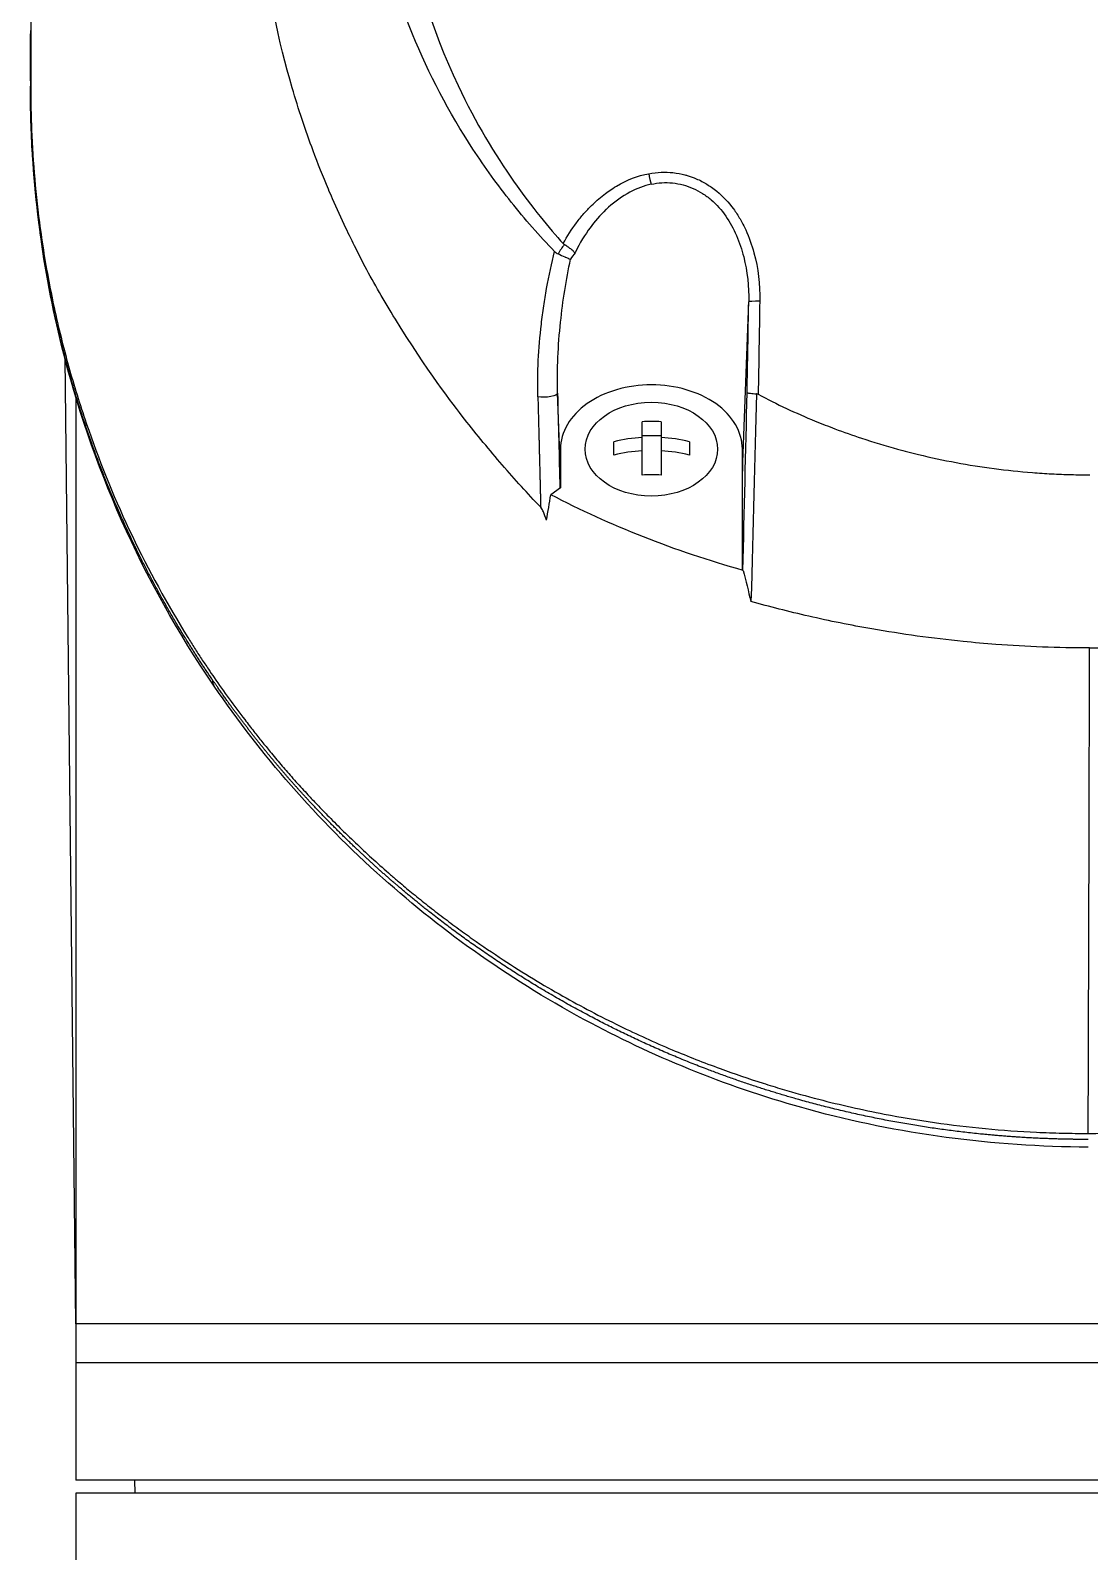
# Model space of a CAD drawing. Header units: millimetres. Extents: x 0 to 4378, y 0 to 2376.
# Drawn here: x 2173.9 to 2214.7, y 1531.2 to 1589.7 of the extents above; entities that cross this region are included whole.
import ezdxf

# ---------------------------------------------------------------- set-up
doc = ezdxf.new("R2010")
doc.units = ezdxf.units.MM
doc.header["$LTSCALE"] = 0.2

# ---------------------------------------------------------------- blocks, each defined once
blk = doc.blocks.new('Blk$A3R2-0W24J')
for p, q in [((-40.743, 987.295), (-40.743, 987.134)), ((-40.743, 987.248), (-40.743, 987.087)), ((-40.731, 986.774), (-40.731, 986.935)), ((-40.744, 985.46), (-40.744, 985.299)), ((-40.731, 985.224), (-40.731, 985.226)), ((-40.704, 983.604), (-40.704, 983.603)), ((-18.522, 981.252), (-18.522, 981.253)), ((-17.699, 981.22), (-17.699, 981.22)), ((-18.388, 980.749), (-18.388, 980.749)), ((-20.031, 978.335), (-20.031, 978.335)), ((-13.356, 970.495), (-13.115, 977.008)), ((-21.168, 975.353), (-21.168, 975.354)), ((-39.421, 974.845), (-39.006, 937.7)), ((-20.473, 974.066), (-20.473, 974.066)), ((-20.356, 970.496), (-20.468, 973.498)), ((-39, 973.424), (-39, 973.424)), ((-39, 973.35), (-39, 931.7)), ((-17.211, 970.35), (-17.211, 972.401)), ((-16.486, 972.401), (-16.486, 970.35)), ((-17.211, 971.874), (-16.486, 971.874)), ((-18.298, 971.119), (-18.298, 971.632)), ((-15.398, 971.632), (-15.398, 971.119)), ((-13.356, 971.344), (-13.356, 970.495)), ((-13.356, 966.711), (-13.356, 971.344)), ((-13.356, 966.711), (-13.356, 970.495)), ((-20.356, 969.855), (-20.726, 969.59)), ((-13.33, 966.681), (-13.356, 966.711)), ((-13.027, 965.487), (-13.027, 965.488)), ((39.006, 937.7), (-39.006, 937.7)), ((39, 936.2), (-39, 936.2)), ((39, 931.7), (-39, 931.7)), ((-36.713, 931.2), (-36.721, 931.7)), ((39, 931.2), (-39, 931.2)), ((-39, 931.2), (-39, 702.181))]:
    blk.add_line(p, q)
for radius, start, end in [(18.192, 195.59504, 195.59592), (24.151, 208.56266, 208.56582), (24.151, 212.07357, 212.07379)]:
    blk.add_arc((0, 986.2), radius, start, end)
for centre, major_axis, ratio, start_param, end_param in [((-39.743, 986.814), (-1, 0), 0.707104, 6.126132, 6.283296), ((-39.737, 984.651), (-1, -0.019), 0.707481, 6.145811, 6.270019), ((-16.864, 981.878), (-0.093, 0.491), 0.171988, 1.413102, 2.313926), ((-17.731, 976.978), (1.063, 3.535), 0.885629, 1.174245, 1.292795), ((-16.572, 976.637), (-3.863, 0.902), 0.946364, 5.882461, 5.960877), ((-12.615, 976.998), (-0.5, 0.009), 0.072109, 4.863089, 6.264635), ((-16.89, 982.662), (4.332, 194.896), 0.020112, 4.630787, 4.66595), ((-16.848, 969.385), (-4.281, 0), 0.707107, 4.627603, 4.797175), ((-16.848, 968.616), (-4.505, 0), 0.707107, 4.792943, 5.040089), ((-16.848, 968.616), (-4.505, 0), 0.707107, 4.384689, 4.631835), ((-16.848, 968.103), (4.505, 0), 0.707107, 1.65135, 1.898497), ((-16.848, 968.103), (4.505, 0), 0.707107, 1.243096, 1.490243), ((-16.848, 967.334), (4.281, 0), 0.707107, 1.486011, 1.655582), ((-249.527, 850.429), (-189.863, -272.948), 0.495892, 2.324686, 2.328383), ((-32.848, 962.791), (-0.826, -0.564), 0.63566, 5.872724, 6.283191)]:
    blk.add_ellipse(centre, major_axis=major_axis, ratio=ratio, start_param=start_param, end_param=end_param)
blk.add_ellipse((-16.859, 971.344), major_axis=(2.55, 0), ratio=0.707097)
for points, knots in [([(-21.116, 969.112), (-21.626, 969.646), (-22.095, 970.163), (-23.074, 971.297), (-23.575, 971.896), (-24.501, 973.079), (-25.497, 974.391), (-27.14, 977.052), (-27.524, 977.712), (-27.992, 978.601), (-28.114, 978.841), (-28.356, 979.326), (-28.486, 979.591), (-28.785, 980.218), (-28.96, 980.598), (-29.179, 981.1), (-29.235, 981.229), (-29.489, 981.831), (-29.685, 982.324), (-30.166, 983.613), (-30.435, 984.419), (-31.714, 988.8), (-32.401, 993.246), (-31.75, 998.537), (-31.715, 998.794), (-31.638, 999.324), (-31.596, 999.588), (-31.509, 1000.101), (-31.463, 1000.354), (-31.22, 1001.611), (-30.976, 1002.602), (-30.536, 1004.074), (-30.376, 1004.563), (-29.508, 1007.015), (-28.615, 1008.914), (-27.265, 1011.162), (-26.987, 1011.599), (-24.346, 1015.545), (-21.31, 1018.558), (-15.568, 1022.401), (-13.191, 1023.614), (-9.442, 1025.005), (-8.166, 1025.393), (-5.586, 1026.017), (-4.261, 1026.255), (-2.933, 1026.4)], [0, 0, 0, 0, 0.224226, 0.224226, 0.438481, 0.438481, 0.643813, 0.643813, 0.718212, 0.718212, 0.74576, 0.74576, 0.776284, 0.776284, 0.820204, 0.820204, 0.834927, 0.834927, 0.896521, 0.896521, 0.995652, 0.995652, 1.428405, 1.428405, 1.450296, 1.450296, 1.471663, 1.471663, 1.492327, 1.492327, 1.574835, 1.574835, 1.616316, 1.616316, 1.784634, 1.784634, 1.826029, 1.826029, 2.164003, 2.164003, 2.373598, 2.373598, 2.479923, 2.479923, 2.586935, 2.586935, 2.586935, 2.586935]), ([(-13.381, 1025.246), (-13.998, 1025.034), (-14.607, 1024.809), (-15.869, 1024.308), (-16.518, 1024.03), (-17.882, 1023.406), (-18.593, 1023.054), (-21.136, 1021.706), (-22.859, 1020.609), (-24.878, 1019.112), (-25.292, 1018.793), (-26.628, 1017.719), (-27.511, 1016.942), (-29.245, 1015.282), (-30.089, 1014.394), (-31.29, 1013.013), (-31.686, 1012.535), (-32.465, 1011.552), (-32.847, 1011.045), (-33.595, 1010.003), (-33.96, 1009.466), (-35.055, 1007.774), (-35.73, 1006.599), (-36.656, 1004.789), (-36.956, 1004.164), (-37.531, 1002.878), (-37.806, 1002.218), (-38.327, 1000.864), (-38.572, 1000.169), (-38.912, 999.116), (-39.021, 998.759), (-39.344, 997.656), (-39.539, 996.907), (-40.087, 994.527), (-40.357, 992.884), (-40.566, 990.837), (-40.6, 990.435), (-40.668, 989.496), (-40.695, 988.958), (-40.722, 988.066), (-40.728, 987.74), (-40.73, 987.306), (-40.731, 987.243), (-40.731, 987.104), (-40.731, 987.032), (-40.731, 986.707), (-40.73, 986.512), (-40.73, 986.159), (-40.73, 986.063), (-40.731, 985.777), (-40.731, 985.631), (-40.731, 985.322), (-40.731, 985.17), (-40.73, 984.917), (-40.729, 984.816), (-40.727, 984.626), (-40.725, 984.545), (-40.722, 984.348), (-40.719, 984.241), (-40.714, 984.043), (-40.711, 983.953), (-40.665, 982.598), (-40.562, 981.333), (-40.293, 979.265), (-40.163, 978.46), (-39.86, 976.891), (-39.689, 976.125), (-39.401, 974.994), (-39.302, 974.627), (-38.987, 973.526), (-38.756, 972.795), (-37.548, 969.334), (-36.282, 966.663), (-34.603, 963.966), (-34.516, 963.829), (-34.342, 963.556), (-34.254, 963.42), (-34.076, 963.15), (-33.986, 963.015), (-33.824, 962.774), (-33.751, 962.667), (-33.302, 962.016), (-32.907, 961.474), (-32.383, 960.79), (-32.266, 960.639), (-32.046, 960.359), (-31.942, 960.229), (-31.733, 959.969), (-31.627, 959.839), (-31.383, 959.544), (-31.245, 959.38), (-30.972, 959.06), (-30.838, 958.905), (-30.548, 958.576), (-30.393, 958.404), (-30.163, 958.153), (-30.091, 958.075), (-29.914, 957.885), (-29.808, 957.773), (-29.578, 957.532), (-29.453, 957.402), (-29.144, 957.087), (-28.959, 956.902), (-28.573, 956.522), (-28.372, 956.328), (-27.754, 955.744), (-27.329, 955.359), (-26.789, 954.891), (-26.686, 954.802), (-26.417, 954.574), (-26.251, 954.435), (-25.903, 954.149), (-25.722, 954.003), (-25.343, 953.703), (-25.145, 953.548), (-24.745, 953.243), (-24.544, 953.093), (-24.145, 952.8), (-23.948, 952.658), (-23.359, 952.242), (-22.962, 951.972), (-22.177, 951.458), (-21.79, 951.213), (-21.026, 950.749), (-20.65, 950.529), (-19.559, 949.913), (-18.828, 949.529), (-17.418, 948.843), (-16.743, 948.536), (-15.452, 947.992), (-14.839, 947.751), (-13.67, 947.325), (-13.119, 947.136), (-12.315, 946.881), (-12.069, 946.805), (-11.358, 946.594), (-10.889, 946.464), (-9.588, 946.127), (-8.749, 945.938), (-6.621, 945.528), (-5.325, 945.341), (-3.358, 945.153), (-2.7, 945.106), (-1.711, 945.059), (-1.378, 945.048), (-0.715, 945.032), (-0.388, 945.029), (-0.057, 945.029)], [-18.65667, -18.65667, -18.65667, -18.65667, -18.308332, -18.308332, -17.924512, -17.924512, -17.485993, -17.485993, -16.316696, -16.316696, -16.006668, -16.006668, -15.296307, -15.296307, -14.534305, -14.534305, -14.139555, -14.139555, -13.730091, -13.730091, -13.30546, -13.30546, -12.401825, -12.401825, -11.929878, -11.929878, -11.437802, -11.437802, -10.9252, -10.9252, -10.663362, -10.663362, -10.117833, -10.117833, -8.934625, -8.934625, -8.645977, -8.645977, -8.260408, -8.260408, -8.006475, -8.006475, -7.961161, -7.961161, -7.91407, -7.91407, -7.778509, -7.778509, -7.724161, -7.724161, -7.666804, -7.666804, -7.602838, -7.602838, -7.565627, -7.565627, -7.532521, -7.532521, -7.488032, -7.488032, -7.450837, -7.450837, -6.924212, -6.924212, -6.587553, -6.587553, -6.265466, -6.265466, -6.109966, -6.109966, -5.79866, -5.79866, -4.627003, -4.627003, -4.564096, -4.564096, -4.501625, -4.501625, -4.439084, -4.439084, -4.389917, -4.389917, -4.135415, -4.135415, -4.06302, -4.06302, -4.00074, -4.00074, -3.938004, -3.938004, -3.858125, -3.858125, -3.782258, -3.782258, -3.697501, -3.697501, -3.658476, -3.658476, -3.601749, -3.601749, -3.53559, -3.53559, -3.439968, -3.439968, -3.337887, -3.337887, -3.131131, -3.131131, -3.082568, -3.082568, -3.005474, -3.005474, -2.922888, -2.922888, -2.834293, -2.834293, -2.74619, -2.74619, -2.661641, -2.661641, -2.496608, -2.496608, -2.34096, -2.34096, -2.194458, -2.194458, -1.921626, -1.921626, -1.681164, -1.681164, -1.470918, -1.470918, -1.287493, -1.287493, -1.207074, -1.207074, -1.056347, -1.056347, -0.792008, -0.792008, -0.395398, -0.395398, -0.197631, -0.197631, -0.099394, -0.099394, 0, 0, 0, 0]), ([(-20.581, 978.945), (-21.167, 979.551), (-21.725, 980.188), (-22.772, 981.502), (-23.264, 982.183), (-24.638, 984.287), (-25.419, 985.771), (-26.472, 988.335), (-26.828, 989.385), (-27.191, 990.74), (-27.262, 991.029), (-27.361, 991.457), (-27.394, 991.604), (-27.576, 992.458), (-27.694, 993.169), (-27.831, 994.257), (-27.872, 994.645), (-27.936, 995.456), (-27.959, 995.872), (-27.985, 996.717), (-27.987, 997.149), (-27.97, 998.018), (-27.95, 998.453), (-27.889, 999.316), (-27.847, 999.746), (-27.58, 1001.92), (-27.185, 1003.628), (-26.486, 1005.68), (-26.342, 1006.072), (-25.869, 1007.268), (-25.508, 1008.061), (-24.707, 1009.613), (-24.265, 1010.373), (-23.549, 1011.475), (-23.304, 1011.832), (-22.797, 1012.535), (-22.535, 1012.879), (-21.999, 1013.551), (-21.72, 1013.884), (-21.147, 1014.536), (-20.844, 1014.862), (-20.405, 1015.316), (-20.262, 1015.46), (-17.851, 1017.839), (-15.19, 1019.683), (-11.896, 1021.221), (-11.527, 1021.384), (-10.501, 1021.812), (-9.837, 1022.06), (-8.16, 1022.619), (-7.133, 1022.9), (-5.569, 1023.236), (-5.045, 1023.334), (-3.992, 1023.5), (-3.464, 1023.569), (-2.933, 1023.623)], [0.00002, 0.00002, 0.00002, 0.00002, 0.259158, 0.259158, 0.518708, 0.518708, 1.038075, 1.038075, 1.384705, 1.384705, 1.477831, 1.477831, 1.526561, 1.526561, 1.759973, 1.759973, 1.890971, 1.890971, 2.029156, 2.029156, 2.171186, 2.171186, 2.316283, 2.316283, 2.460898, 2.460898, 3.049329, 3.049329, 3.189055, 3.189055, 3.478614, 3.478614, 3.769885, 3.769885, 3.913253, 3.913253, 4.056001, 4.056001, 4.19686, 4.19686, 4.341119, 4.341119, 4.411312, 4.411312, 5.498875, 5.498875, 5.634552, 5.634552, 5.872375, 5.872375, 6.229939, 6.229939, 6.408513, 6.408513, 6.587137, 6.587137, 6.587137, 6.587137]), ([(0.009, 1021.202), (-1.128, 1021.202), (-2.276, 1021.115), (-4.534, 1020.814), (-5.688, 1020.588), (-8.127, 1019.953), (-9.404, 1019.522), (-13.452, 1017.824), (-16.034, 1016.205), (-20.77, 1011.977), (-22.793, 1009.317), (-25.516, 1003.711), (-26.47, 1000.541), (-26.709, 995.347), (-26.63, 993.758), (-26.035, 989.818), (-25.328, 987.51), (-22.925, 982.437), (-21.315, 980.44), (-20.252, 979.248)], [-3.557548, -3.557548, -3.557548, -3.557548, -3.349945, -3.349945, -3.131371, -3.131371, -2.88131, -2.88131, -2.314192, -2.314192, -1.681115, -1.681115, -1.111984, -1.111984, -0.864569, -0.864569, -0.492008, -0.492008, -0.000015, -0.000015, -0.000015, -0.000015]), ([(-40.743, 987.248), (-40.743, 987.284), (-40.739, 987.321), (-40.73, 987.359), (-40.73, 987.359), (-40.73, 987.359), (-40.73, 987.36)], [0, 0, 0, 0, 0.125, 0.125, 0.125, 0.1261622, 0.1261622, 0.1261622, 0.1261622]), ([(-40.743, 986.986), (-40.743, 987.005), (-40.743, 987.024), (-40.743, 987.043), (-40.743, 987.058), (-40.743, 987.073), (-40.743, 987.087)], [0.7683, 0.7683, 0.7683, 0.7683, 0.8996816, 0.8996816, 0.8996816, 1, 1, 1, 1]), ([(-40.743, 985.939), (-40.743, 985.941), (-40.743, 985.943), (-40.743, 986.088), (-40.743, 986.231), (-40.743, 986.407), (-40.743, 986.439), (-40.743, 986.472)], [0.3284702, 0.3284702, 0.3284702, 0.3284702, 0.3329838, 0.3329838, 0.6621397, 0.6621397, 0.7379239, 0.7379239, 0.7379239, 0.7379239]), ([(-40.731, 986.07), (-40.731, 986.077), (-40.731, 986.085), (-40.731, 986.093), (-40.731, 986.112), (-40.731, 986.131), (-40.731, 986.151)], [0.48686638, 0.48686638, 0.48686638, 0.48686638, 0.499983, 0.499983, 0.499983, 0.533528, 0.533528, 0.533528, 0.533528]), ([(-40.744, 985.46), (-40.744, 985.332), (-40.743, 985.204), (-40.742, 985.076), (-40.742, 984.931), (-40.74, 984.787), (-40.737, 984.642)], [0.0576016, 0.0576016, 0.0576016, 0.0576016, 0.5016036, 0.5016036, 0.5016036, 1, 1, 1, 1]), ([(-40.725, 984.355), (-40.727, 984.5), (-40.729, 984.645), (-40.731, 984.935), (-40.731, 985.08), (-40.731, 985.224)], [0.000007, 0.000007, 0.000007, 0.000007, 0.4987592, 0.4987592, 1, 1, 1, 1]), ([(-0.057, 945.029), (3.152, 945.031), (6.318, 945.381), (12.4, 946.785), (15.238, 947.801), (20.492, 950.322), (22.9, 951.827), (27.174, 955.108), (29.084, 956.908), (34.125, 962.652), (36.565, 966.874), (39.821, 975.564), (40.654, 980.064), (40.725, 984.579)], [0, 0, 0, 0, 0.125, 0.125, 0.25, 0.25, 0.375, 0.375, 0.5, 0.5, 0.75, 0.75, 1, 1, 1, 1]), ([(-33.674, 962.227), (-36.481, 966.332), (-38.41, 970.78), (-40.276, 978.267), (-40.671, 981.311), (-40.725, 984.346)], [0.000003, 0.000003, 0.000003, 0.000003, 1.913117, 1.913117, 3.184666, 3.184666, 3.184666, 3.184666]), ([(-20.252, 979.248), (-20.095, 979.538), (-19.924, 979.805), (-19.74, 980.05), (-19.648, 980.172), (-19.554, 980.289), (-19.456, 980.401), (-19.408, 980.457), (-19.358, 980.511), (-19.308, 980.564), (-19.258, 980.617), (-19.233, 980.644), (-19.156, 980.719), (-19.086, 980.788), (-19.015, 980.855), (-18.943, 980.918), (-18.859, 980.992), (-18.773, 981.063), (-18.687, 981.129), (-18.528, 981.252), (-18.407, 981.338), (-18.201, 981.46), (-17.789, 981.704), (-17.373, 981.861), (-16.962, 981.939)], [0, 0, 0, 0, 0.25, 0.25, 0.25, 0.375, 0.375, 0.375, 0.4375, 0.4375, 0.4375, 0.5, 0.5, 0.5, 0.557564, 0.557564, 0.557564, 0.625, 0.625, 0.625, 0.75, 0.75, 0.75, 1, 1, 1, 1]), ([(-16.962, 981.939), (-16.637, 982.001), (-16.312, 982.009), (-16.031, 981.979), (-15.858, 981.961), (-15.7, 981.929), (-15.571, 981.895), (-15.527, 981.883), (-15.486, 981.872), (-15.449, 981.86), (-15.344, 981.828), (-15.237, 981.789), (-15.133, 981.745), (-14.987, 981.682), (-14.846, 981.608), (-14.722, 981.532), (-14.658, 981.494), (-14.599, 981.454), (-14.545, 981.417), (-14.475, 981.367), (-14.406, 981.315), (-14.341, 981.261), (-14.095, 981.06), (-13.883, 980.829), (-13.702, 980.583), (-13.608, 980.456), (-13.524, 980.327), (-13.449, 980.198), (-13.37, 980.063), (-13.297, 979.922), (-13.23, 979.776), (-13.102, 979.498), (-12.994, 979.198), (-12.912, 978.892), (-12.752, 978.3), (-12.679, 977.677), (-12.69, 977.035)], [0, 0, 0, 0, 0.068487, 0.068487, 0.068487, 0.110613, 0.110613, 0.110613, 0.125, 0.125, 0.125, 0.165111, 0.165111, 0.165111, 0.221432, 0.221432, 0.221432, 0.25, 0.25, 0.25, 0.287562, 0.287562, 0.287562, 0.427692, 0.427692, 0.427692, 0.5, 0.5, 0.5, 0.5757, 0.5757, 0.5757, 0.720411, 0.720411, 0.720411, 1, 1, 1, 1]), ([(-16.863, 981.534), (-17.135, 981.475), (-17.413, 981.373), (-17.689, 981.226), (-17.966, 981.078), (-18.263, 980.866), (-18.508, 980.645), (-18.539, 980.617), (-18.572, 980.587), (-18.604, 980.556), (-18.823, 980.348), (-19.05, 980.085), (-19.215, 979.86), (-19.405, 979.603), (-19.607, 979.283), (-19.796, 978.894)], [0, 0, 0, 0, 0.25, 0.25, 0.25, 0.5, 0.5, 0.5, 0.532422, 0.532422, 0.532422, 0.75, 0.75, 0.75, 1, 1, 1, 1]), ([(-16.863, 981.534), (-16.591, 981.592), (-16.317, 981.609), (-15.91, 981.569), (-15.773, 981.544), (-15.508, 981.474), (-15.38, 981.429), (-15.13, 981.319), (-15.009, 981.254), (-14.776, 981.106), (-14.663, 981.022), (-14.347, 980.752), (-14.162, 980.542), (-13.836, 980.075), (-13.7, 979.825), (-13.471, 979.298), (-13.378, 979.02), (-13.165, 978.176), (-13.104, 977.598), (-13.115, 977.008)], [0, 0, 0, 0, 0.125, 0.125, 0.1875, 0.1875, 0.25, 0.25, 0.3125, 0.3125, 0.375, 0.375, 0.5, 0.5, 0.625, 0.625, 0.75, 0.75, 1, 1, 1, 1]), ([(-21.224, 973.354), (-21.248, 974.298), (-21.199, 975.209), (-21.062, 976.391), (-21.031, 976.623), (-20.964, 977.08), (-20.932, 977.276), (-20.797, 978.022), (-20.695, 978.494), (-20.581, 978.945)], [0, 0, 0, 0, 0.5, 0.5, 0.625, 0.625, 0.75, 0.75, 0.9999843, 0.9999843, 0.9999843, 0.9999843]), ([(-20.581, 978.945), (-20.563, 978.925), (-20.542, 978.908), (-20.498, 978.877), (-20.475, 978.863), (-20.449, 978.853)], [-0.0164291, -0.0164291, -0.0164291, -0.0164291, -0.00823051, -0.00823051, -0.00000316, -0.00000316, -0.00000316, -0.00000316]), ([(-20.449, 978.853), (-20.28, 978.78), (-20.066, 978.688), (-19.979, 978.655), (-19.974, 978.653), (-19.97, 978.652), (-19.966, 978.65)], [0.0000019, 0.0000019, 0.0000019, 0.0000019, 0.9489065, 0.9489065, 0.9489065, 1, 1, 1, 1]), ([(-20.207, 979.211), (-20.215, 979.217), (-20.223, 979.222), (-20.239, 979.234), (-20.246, 979.241), (-20.252, 979.248)], [0.000074656, 0.000074656, 0.000074656, 0.000074656, 0.002992048, 0.002992048, 0.005998195, 0.005998195, 0.005998195, 0.005998195]), ([(-19.796, 978.894), (-19.797, 978.893), (-19.797, 978.894), (-19.797, 978.894), (-19.797, 978.894), (-19.798, 978.898), (-19.813, 978.917), (-19.879, 978.979), (-19.917, 979.01), (-19.998, 979.07), (-20.039, 979.099), (-20.122, 979.158), (-20.165, 979.186), (-20.207, 979.211)], [0.000118147, 0.000118147, 0.000118147, 0.000118147, 0.000172293, 0.000172293, 0.000241463, 0.000241463, 0.001890449, 0.001890449, 0.00330171, 0.00330171, 0.004523872, 0.004523872, 0.005682643, 0.005682643, 0.005682643, 0.005682643]), ([(-20.468, 973.498), (-20.491, 974.418), (-20.447, 975.33), (-20.351, 976.233), (-20.265, 977.051), (-20.136, 977.857), (-19.966, 978.65)], [0, 0, 0, 0, 0.524755, 0.524755, 0.524755, 1, 1, 1, 1]), ([(-20.468, 973.498), (-20.471, 973.455), (-20.553, 973.396), (-20.72, 973.363), (-20.888, 973.331), (-21.099, 973.334), (-21.224, 973.354)], [0, 0, 0, 0, 0.497498, 0.497498, 0.497498, 1, 1, 1, 1]), ([(-13.356, 971.344), (-13.356, 971.997), (-13.733, 972.636), (-15.033, 973.554), (-15.938, 973.819), (-17.775, 973.819), (-18.68, 973.554), (-19.98, 972.636), (-20.356, 971.997), (-20.356, 970.848), (-20.356, 970.352), (-20.356, 969.855)], [0, 0, 0, 0, 0.210107, 0.210107, 0.420214, 0.420214, 0.630321, 0.630321, 0.840428, 0.840428, 1, 1, 1, 1]), ([(-13.176, 973.527), (-13.176, 973.527), (-13.176, 973.527), (-13.175, 973.519), (-13.165, 973.513), (-13.131, 973.503), (-13.106, 973.498), (-13.066, 973.494), (-13.057, 973.493), (-13.016, 973.489), (-12.979, 973.484), (-12.901, 973.476), (-12.859, 973.472), (-12.816, 973.47)], [-0.00030662, -0.00030662, -0.00030662, -0.00030662, 0, 0, 0.01532058, 0.01532058, 0.03142731, 0.03142731, 0.03552574, 0.03552574, 0.04971247, 0.04971247, 0.06328028, 0.06328028, 0.06328028, 0.06328028]), ([(-12.75, 973.453), (-12.76, 973.458), (-12.771, 973.462), (-12.793, 973.468), (-12.804, 973.47), (-12.816, 973.47)], [-0.00715982, -0.00715982, -0.00715982, -0.00715982, -0.003611253, -0.003611253, -0.000066026, -0.000066026, -0.000066026, -0.000066026]), ([(-12.75, 973.453), (-12.036, 973.074), (-11.304, 972.732), (-10.302, 972.321), (-10.046, 972.221), (-9.46, 972.001), (-9.12, 971.881), (-8.317, 971.615), (-7.855, 971.476), (-7.126, 971.276), (-6.855, 971.205), (-5.626, 970.907), (-4.656, 970.727), (-3.187, 970.533), (-2.695, 970.482), (-1.957, 970.424), (-1.708, 970.408), (-1.335, 970.389), (-1.211, 970.383), (-0.968, 970.374), (-0.841, 970.37), (-0.476, 970.36), (-0.235, 970.357), (0.004, 970.357)], [0.000005, 0.000005, 0.000005, 0.000005, 0.245288, 0.245288, 0.32758, 0.32758, 0.439471, 0.439471, 0.588452, 0.588452, 0.672216, 0.672216, 0.969709, 0.969709, 1.119078, 1.119078, 1.193047, 1.193047, 1.22978, 1.22978, 1.265, 1.265, 1.331927, 1.331927, 1.331927, 1.331927]), ([(-13.33, 966.681), (-14.644, 967.053), (-15.923, 967.482), (-18.402, 968.456), (-19.593, 968.998), (-20.726, 969.59)], [0.000001, 0.000001, 0.000001, 0.000001, 0.4247069, 0.4247069, 0.8513165, 0.8513165, 0.8513165, 0.8513165]), ([(-20.894, 968.618), (-20.929, 968.719), (-20.97, 968.836), (-21.035, 968.982), (-21.065, 969.043), (-21.102, 969.094), (-21.109, 969.102), (-21.116, 969.112)], [-0.05209089, -0.05209089, -0.05209089, -0.05209089, -0.01888658, -0.01888658, -0.00311949, -0.00311949, 0, 0, 0, 0]), ([(-0.005, 963.701), (-1.223, 963.701), (-2.426, 963.748), (-4.026, 963.868), (-4.447, 963.905), (-5.459, 964.007), (-6.049, 964.078), (-7.219, 964.239), (-7.801, 964.33), (-9.193, 964.574), (-10.002, 964.737), (-11.185, 965.007), (-11.563, 965.099), (-12.303, 965.288), (-12.667, 965.386), (-13.027, 965.487)], [0, 0, 0, 0, 0.36531, 0.36531, 0.496252, 0.496252, 0.680576, 0.680576, 0.864613, 0.864613, 1.12402, 1.12402, 1.248089, 1.248089, 1.369227, 1.369227, 1.369227, 1.369227]), ([(-0.005, 963.701), (0.077, 963.702), (0.138, 963.702), (0.276, 963.703), (0.346, 963.704), (0.558, 963.707), (0.698, 963.709), (1.122, 963.718), (1.399, 963.726), (2.237, 963.756), (2.795, 963.786), (4.449, 963.899), (5.547, 964.009), (6.906, 964.195), (7.185, 964.235), (7.935, 964.351), (8.411, 964.431), (9.593, 964.65), (10.293, 964.796), (11.675, 965.118), (12.358, 965.294), (13.029, 965.484)], [-1.313678, -1.313678, -1.313678, -1.313678, -1.294129, -1.294129, -1.273962, -1.273962, -1.233424, -1.233424, -1.151167, -1.151167, -0.987029, -0.987029, -0.662873, -0.662873, -0.580154, -0.580154, -0.434248, -0.434248, -0.216716, -0.216716, -0.000003, -0.000003, -0.000003, -0.000003]), ([(-0.057, 944.505), (-3.698, 944.506), (-7.392, 945.014), (-13.778, 946.758), (-16.611, 947.903), (-22.167, 950.853), (-24.857, 952.762), (-29.726, 957.112), (-31.887, 959.613), (-33.674, 962.227)], [0, 0, 0, 0, 1.092287, 1.092287, 2.049133, 2.049133, 3.165441, 3.165441, 4.382582, 4.382582, 4.382582, 4.382582])]:
    blk.add_open_spline(points, degree=3, knots=knots)
for points in [[(-40.743, 987.448), (-40.743, 987.397), (-40.743, 987.346), (-40.743, 987.295)], [(-40.743, 987.295), (-40.743, 987.28), (-40.743, 987.264), (-40.743, 987.248)], [(-40.743, 986.472), (-40.743, 986.586), (-40.743, 986.7), (-40.743, 986.814)], [(-40.744, 985.51), (-40.743, 985.653), (-40.743, 985.796), (-40.743, 985.939)], [(-40.744, 985.51), (-40.744, 985.494), (-40.744, 985.477), (-40.744, 985.46)], [(-40.739, 984.583), (-40.743, 984.816), (-40.743, 985.075), (-40.743, 985.299)], [(-40.619, 982.056), (-40.686, 982.898), (-40.726, 983.741), (-40.739, 984.583)], [(-40.737, 984.642), (-40.731, 984.308), (-40.721, 983.975), (-40.706, 983.642)], [(-40.725, 984.355), (-40.725, 984.352), (-40.725, 984.349), (-40.725, 984.346)], [(-20.169, 978.737), (-20.169, 978.735), (-20.168, 978.732), (-20.167, 978.729)], [(-13.176, 973.527), (-13.155, 974.688), (-13.135, 975.848), (-13.115, 977.008)], [(-12.69, 977.035), (-12.71, 975.824), (-12.73, 974.644), (-12.75, 973.453)], [(-20.468, 973.498), (-20.438, 972.272), (-20.408, 971.054), (-20.377, 969.84)], [(-12.816, 973.47), (-12.882, 970.968), (-12.952, 968.307), (-13.027, 965.487)], [(-13.33, 966.681), (-13.23, 966.283), (-13.129, 965.886), (-13.027, 965.487)], [(-0.057, 945.029), (-0.033, 951.225), (-0.015, 957.449), (-0.005, 963.701)]]:
    blk.add_open_spline(points, degree=3)
for points, weights, knots in [([(-40.743, 987.07), (-40.743, 987.124), (-40.743, 987.178), (-40.743, 987.237), (-40.743, 987.243), (-40.743, 987.248)], [1.00000000001, 1.00000000001, 1.00000000001, 1.00000000001, 1.00000000001, 1], [0.5892839, 0.5892839, 0.5892839, 0.5892839, 0.9617798, 0.9617798, 1, 1, 1, 1]), ([(-33.748, 962.483), (-34.105, 963.005), (-34.789, 964.059), (-36.669, 967.275), (-38.371, 971.169), (-39.681, 975.729), (-40.348, 979.18), (-40.618, 981.777), (-40.703, 983.495), (-40.72, 984.07), (-40.725, 984.355)], [0.999998108654, 0.999998105075, 0.999998098971, 0.999998080014, 0.999998060549, 0.999998041103, 0.999998027708, 0.999998018465, 0.999998012544, 0.999998010506, 0.999998009614], [0, 0, 0, 0, 0.0767447, 0.1535458, 0.461084, 0.6161941, 0.7713836, 0.9235868, 0.9620932, 1, 1, 1, 1]), ([(-21.224, 973.354), (-21.203, 972.557), (-21.183, 971.763), (-21.147, 970.351), (-21.132, 969.731), (-21.116, 969.112)], [1.00000384072, 1.0000038345, 1.00000382965, 1.00000382325, 1.00000382424, 1.00000381814], [0, 0, 0, 0, 0.5599538, 0.5599538, 0.9999968, 0.9999968, 0.9999968, 0.9999968]), ([(-0.057, 944.798), (-0.337, 944.798), (-0.772, 944.802), (-1.489, 944.821), (-2.383, 944.858), (-3.683, 944.948), (-5.81, 945.174), (-8.005, 945.545), (-10.146, 946.041), (-11.722, 946.473), (-13.452, 947.022), (-15.634, 947.828), (-17.759, 948.776), (-20.075, 949.974), (-22.276, 951.28), (-24.265, 952.667), (-25.573, 953.684), (-26.511, 954.453), (-27.433, 955.254), (-28.484, 956.236), (-29.416, 957.167), (-30.154, 957.951), (-30.869, 958.748), (-31.594, 959.603), (-32.345, 960.549), (-33.066, 961.508), (-33.503, 962.124), (-33.748, 962.483)], [0.999997525022, 0.999997524189, 0.999997521654, 0.99999751798, 0.999997512658, 0.999997503645, 0.999997487002, 0.999997466202, 0.999997443613, 0.999997425619, 0.999997405513, 0.999997378527, 0.999997351256, 0.999997320837, 0.999997290932, 0.999997264421, 0.999997246424, 0.999997233028, 0.999997221741, 0.999997207945, 0.999997194045, 0.99999718182, 0.999997171461, 0.999997164047, 0.99999715542, 0.99999714345, 0.999997135817, 0.999997132166], [0, 0, 0, 0, 0.018958, 0.029272, 0.048196, 0.079169, 0.117037, 0.192828, 0.230763, 0.268726, 0.306728, 0.358604, 0.434813, 0.476456, 0.552898, 0.629475, 0.666083, 0.685252, 0.72711, 0.765543, 0.804005, 0.83721, 0.856421, 0.894878, 0.933434, 0.961485, 1, 1, 1, 1])]:
    blk.add_rational_spline(points, weights, degree=3, knots=knots)
blk.add_rational_spline([(-40.743, 986.814), (-40.743, 986.899), (-40.743, 986.985), (-40.743, 987.07)], [1, 1, 1.00000000001, 1.00000000001], degree=3)

msp = doc.modelspace()

# ---------------------------------------------------------------- block references
msp.add_blockref('Blk$A3R2-0W24J', (2214.674, 602.257))

doc.saveas('drawing.dxf')
